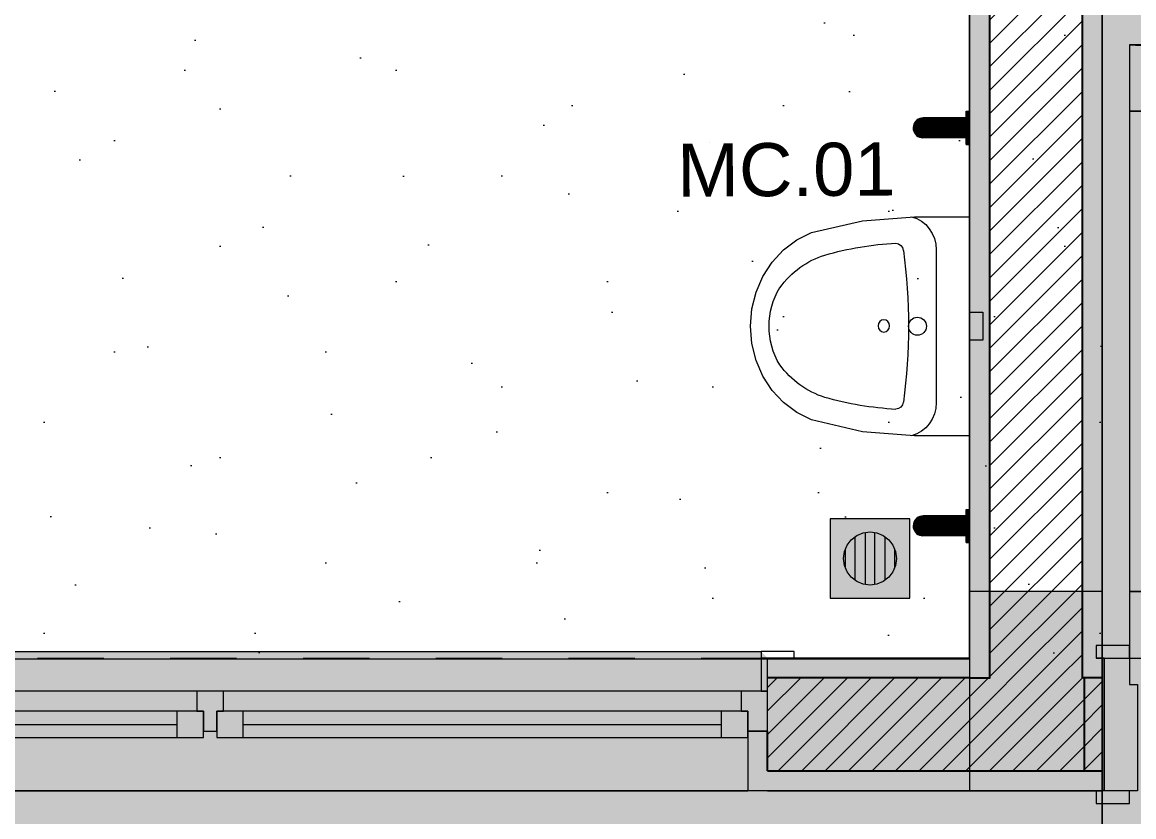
# Model space of a CAD drawing. Header units: metres. Extents: x -77 to 21.6, y -70.6 to -27.7.
# Drawn here: x -45.641 to -43.967, y -56.84 to -55.642 of the extents above; entities that cross this region are included whole.
import ezdxf

# ---------------------------------------------------------------- set-up
doc = ezdxf.new("R2010")
doc.units = ezdxf.units.M
doc.header["$MEASUREMENT"] = 0
doc.linetypes.add('Dashed', pattern=[0.07, 0.045, -0.025])
for name, color, linetype in [('Concreto moldado in loco_Pilares.IFC Model', 7, 'Continuous'), ('Janelas Archicad', 7, 'Continuous'), ('NOTAS BANCADAS', 7, 'Continuous'), ('PAREDE CONSTRUIR', 7, 'Continuous'), ('Portas Archicad', 7, 'Continuous')]:
    doc.layers.add(name, color=color, linetype=linetype)
for name, color, linetype, lineweight in [('Concreto moldado in loco_Pilares.IFC Model_Caneta_No__241', 7, 'Continuous', 13), ('Concreto moldado in loco_Pilares.IFC Model_Caneta_No__4', 7, 'Continuous', 20), ('Janelas Archicad_Caneta_No__10', 7, 'Continuous', 5), ('Janelas Archicad_Caneta_No__241', 7, 'Continuous', 13), ('LAJES.EST_Caneta_No__241', 7, 'Continuous', 13), ('LAJES.EST_Caneta_No__96', 252, 'Continuous', 0), ('LOUCAS-METAIS.ARQ_Caneta_No__96', 252, 'Continuous', 0), ('NOTAS BANCADAS_Caneta_No__99', 7, 'Continuous', 20), ('PAREDE CONSTRUIR_Caneta_No__241', 7, 'Continuous', 13), ('PAREDE CONSTRUIR_Caneta_No__3', 7, 'Continuous', 25), ('Portas Archicad_Caneta_No__241', 7, 'Continuous', 13), ('RALO_Caneta_No__96', 252, 'Continuous', 0)]:
    doc.layers.add(name, color=color, linetype=linetype, lineweight=lineweight)
for name, color, linetype, lineweight, true_color in [('Janelas Archicad_Caneta_No__9', 7, 'Continuous', 5, 0x020202), ('LAJES.EST_Caneta_No__18', 7, 'Continuous', 0, 0xdfdfdf), ('LAJES.EST_Caneta_No__254', 7, 'Continuous', 0, 0xd1c9ad), ('LOUCAS-METAIS.ARQ_Caneta_No__13', 7, 'Continuous', 0, 0xaaaaaa), ('LOUCAS-METAIS.ARQ_Caneta_No__18', 7, 'Continuous', 0, 0xdfdfdf), ('Portas Archicad_Caneta_No__9', 7, 'Continuous', 5, 0x020202), ('Portas Archicad_Caneta_No__97', 7, 'Continuous', 5, 0x6b6b6b), ('RALO_Caneta_No__19', 7, 'Continuous', 0, 0xe9e9e9), ('ZONA_Caneta_No__56', 7, 'Continuous', 0, 0xffe495)]:
    doc.layers.add(name, color=color, linetype=linetype, lineweight=lineweight, true_color=true_color)
doc.styles.add('GENERATED_STYLE_1', font='arial.ttf')
pattern_1 = [(45, (0, 0.5), (-0.159099, 0.159099), [0, -0.15, 0, -0.225]), (110, (0.5, 0.5), (0.21143084, 0.07695453), [0, -0.11, 0, -0.19])]
pattern_2 = [(45, (0, 0), (-0.0176776695, 0.0176776695), [])]

# ---------------------------------------------------------------- blocks, each defined once
blk = doc.blocks.new('Horizontal Multi-Sash Window 26')
at = {"layer": 'Janelas Archicad', "linetype": 'Continuous', "lineweight": 0, "true_color": 0xffffff}
for points in [[(0.36, 0.01), (-0.36, 0.01), (-0.36, -0.03), (-0.39, -0.03), (-0.39, -0.06), (0.39, -0.06), (0.39, -0.03), (0.36, -0.03)], [(0.36, -0.03), (0.36, 0.01), (-0.36, 0.01), (-0.36, -0.03)], [(0.4, -0.03), (0.4, 0.01), (0.36, 0.01), (0.36, -0.03)], [(0.41, -0.06), (0.41, 0), (0.4, 0), (0.4, -0.03), (0.39, -0.03), (0.39, -0.06)], [(0.41, 0), (0.41, -0.06), (0.43, -0.06), (0.43, -0.03), (0.42, -0.03), (0.42, 0)], [(0.42, 0.01), (0.42, -0.03), (0.46, -0.03), (0.46, 0.01)], [(1.18, 0.01), (0.46, 0.01), (0.46, -0.03), (0.43, -0.03), (0.43, -0.06), (1.21, -0.06), (1.21, -0.03), (1.18, -0.03)], [(1.18, -0.03), (1.18, 0.01), (0.46, 0.01), (0.46, -0.03)], [(1.22, -0.03), (1.22, 0.01), (1.18, 0.01), (1.18, -0.03)], [(1.25, -0.06), (1.25, 0), (1.22, 0), (1.22, -0.03), (1.21, -0.03), (1.21, -0.06)], [(-1.25, -0.06), (-1.25, -0.11), (-1.24, -0.12), (1.24, -0.12), (1.25, -0.11), (1.25, -0.06)]]:
    blk.add_hatch(color=7, dxfattribs=at).paths.add_polyline_path(points)
at = {"layer": 'Janelas Archicad_Caneta_No__10', "color": 7, "linetype": 'Continuous', "lineweight": 5}
for p, q in [((1.24, -0.11), (1.24, -0.06)), ((1.24, -0.06), (1.25, -0.06)), ((1.25, -0.06), (1.25, -0.11)), ((1.25, -0.11), (1.24, -0.11)), ((1.24, -0.11), (1.29, -0.11)), ((1.24, -0.12), (1.24, -0.11)), ((1.29, -0.11), (1.29, -0.12)), ((1.29, -0.12), (1.24, -0.12))]:
    blk.add_line(p, q, dxfattribs=at)
at = {"layer": 'Janelas Archicad_Caneta_No__241', "color": 7, "linetype": 'Continuous', "lineweight": 13}
for p, q in [((1.25, 0.09), (1.22, 0.09)), ((1.22, 0), (1.22, 0.09)), ((1.25, 0), (1.25, -0.06)), ((1.25, -0.06), (1.25, -0.08)), ((1.25, -0.08), (1.25, -0.11)), ((1.25, -0.11), (1.29, -0.11))]:
    blk.add_line(p, q, dxfattribs=at)
at = {"layer": 'Janelas Archicad_Caneta_No__9', "color": 18, "linetype": 'Continuous', "lineweight": 5, "true_color": 0x020202}
for p, q in [((-1.22, 0.09), (1.22, 0.09)), ((-0.36, 0.01), (0.36, 0.01)), ((-0.36, 0.01), (0.36, 0.01)), ((0.36, -0.03), (0.36, 0.01)), ((0.36, 0.01), (0.4, 0.01)), ((0.4, 0.01), (0.4, -0.03)), ((0.4, -0.03), (0.4, 0)), ((0.4, 0), (0.41, 0)), ((0.41, 0), (0.42, 0)), ((0.42, 0.01), (0.46, 0.01)), ((0.42, -0.03), (0.42, 0.01)), ((0.42, 0), (0.42, -0.03)), ((0.46, 0.01), (1.18, 0.01)), ((0.46, 0.01), (0.46, -0.03)), ((0.46, 0.01), (1.18, 0.01)), ((1.18, -0.03), (1.18, 0.01)), ((1.18, 0.01), (1.22, 0.01)), ((1.22, 0.01), (1.22, -0.03)), ((1.22, -0.03), (1.22, 0)), ((1.22, 0), (1.25, 0)), ((-0.36, -0.01), (0.36, -0.01)), ((0.46, -0.01), (1.18, -0.01)), ((0.36, -0.03), (-0.36, -0.03)), ((0.4, -0.03), (0.36, -0.03)), ((0.39, -0.06), (0.39, -0.03)), ((0.39, -0.03), (0.4, -0.03)), ((0.42, -0.03), (0.43, -0.03)), ((0.46, -0.03), (0.42, -0.03)), ((0.43, -0.03), (0.43, -0.06)), ((1.18, -0.03), (0.46, -0.03)), ((1.22, -0.03), (1.18, -0.03)), ((1.21, -0.06), (1.21, -0.03)), ((1.21, -0.03), (1.22, -0.03)), ((0.39, -0.06), (-0.39, -0.06)), ((0.41, -0.06), (0.39, -0.06)), ((0.43, -0.06), (0.41, -0.06)), ((1.21, -0.06), (0.43, -0.06)), ((1.25, -0.06), (1.21, -0.06)), ((-1.24, -0.12), (1.24, -0.12))]:
    blk.add_line(p, q, dxfattribs=at)
at = {"layer": 'Janelas Archicad_Caneta_No__9', "color": 18, "linetype": 'Dashed', "lineweight": 5, "true_color": 0x020202}
blk.add_line((-1.25, -0.11), (1.25, -0.11), dxfattribs=at)
blk = doc.blocks.new('Door 26_8')
at = {"layer": 'Portas Archicad', "linetype": 'Continuous', "lineweight": 0, "true_color": 0xffffff}
for points in [[(0.462, 0.924), (0.422, 0.924), (0.422, 0.824), (0.462, 0.824)], [(0.422, 0), (0.462, 0), (0.462, 0.1), (0.422, 0.1)], [(-0.462, 0), (-0.462, 0.019), (-0.512, 0.019), (-0.512, 0)], [(0.462, 0.019), (0.462, 0), (0.512, 0), (0.512, 0.019)], [(-0.45, -0.2), (-0.45, -0.04), (-0.462, -0.04), (-0.462, 0), (-0.5, 0), (-0.5, -0.2)], [(0.5, -0.2), (0.5, 0), (0.462, 0), (0.462, -0.04), (0.45, -0.04), (0.45, -0.2)], [(-0.462, -0.219), (-0.462, -0.2), (-0.512, -0.2), (-0.512, -0.219)], [(0.462, -0.2), (0.462, -0.219), (0.512, -0.219), (0.512, -0.2)]]:
    blk.add_hatch(color=7, dxfattribs=at).paths.add_polyline_path(points)
at = {"layer": 'Portas Archicad_Caneta_No__241', "color": 7, "linetype": 'Continuous', "lineweight": 13}
for p, q in [((-0.512, 0), (-0.5, 0)), ((-0.512, 0), (-0.5, 0)), ((-0.5, 0), (-0.5, -0.03)), ((-0.5, 0), (-0.5, -0.03)), ((0.5, 0), (0.5, -0.03)), ((0.5, 0), (0.5, -0.03)), ((0.5, 0), (0.512, 0)), ((0.5, 0), (0.512, 0)), ((-0.5, -0.03), (-0.5, -0.17)), ((-0.5, -0.03), (-0.5, -0.17)), ((-0.5, -0.03), (-0.5, -0.17)), ((-0.5, -0.03), (-0.5, -0.17)), ((0.5, -0.03), (0.5, -0.17)), ((0.5, -0.03), (0.5, -0.17)), ((0.5, -0.03), (0.5, -0.17)), ((0.5, -0.03), (0.5, -0.17)), ((-0.5, -0.17), (-0.5, -0.2)), ((-0.5, -0.17), (-0.5, -0.2)), ((-0.5, -0.17), (-0.5, -0.2)), ((-0.5, -0.17), (-0.5, -0.2)), ((0.5, -0.17), (0.5, -0.2)), ((0.5, -0.17), (0.5, -0.2)), ((0.5, -0.17), (0.5, -0.2)), ((0.5, -0.17), (0.5, -0.2)), ((-0.512, -0.2), (-0.5, -0.2)), ((-0.512, -0.2), (-0.5, -0.2)), ((0.5, -0.2), (0.512, -0.2)), ((0.5, -0.2), (0.512, -0.2))]:
    blk.add_line(p, q, dxfattribs=at)
at = {"layer": 'Portas Archicad_Caneta_No__9', "color": 18, "linetype": 'Continuous', "lineweight": 5, "true_color": 0x020202}
for p, q in [((0.422, 0.824), (0.422, 0.924)), ((0.422, 0.924), (0.462, 0.924)), ((0.462, 0.924), (0.462, 0.824)), ((0.462, 0.824), (0.422, 0.824)), ((0.442, 0.824), (0.442, 0.1)), ((0.422, 0), (0.422, 0.1)), ((0.422, 0.1), (0.462, 0.1)), ((0.462, 0.1), (0.462, 0)), ((-0.512, 0), (-0.512, 0.019)), ((-0.512, 0.019), (-0.462, 0.019)), ((-0.462, 0.019), (-0.462, 0)), ((0.462, 0.019), (0.512, 0.019)), ((0.462, 0), (0.462, 0.019)), ((0.512, 0.019), (0.512, 0)), ((-0.462, 0), (-0.512, 0)), ((-0.462, 0), (-0.5, 0)), ((-0.5, 0), (-0.5, -0.2)), ((-0.462, -0.04), (-0.462, 0)), ((0.462, 0), (0.422, 0)), ((0.512, 0), (0.462, 0)), ((0.5, 0), (0.462, 0)), ((0.462, 0), (0.462, -0.04)), ((0.5, -0.2), (0.5, 0)), ((-0.45, -0.04), (-0.462, -0.04)), ((-0.45, -0.2), (-0.45, -0.04)), ((0.462, -0.04), (0.45, -0.04)), ((0.45, -0.04), (0.45, -0.2)), ((-0.512, -0.219), (-0.512, -0.2)), ((-0.512, -0.2), (-0.462, -0.2)), ((-0.5, -0.2), (-0.45, -0.2)), ((-0.462, -0.2), (-0.462, -0.219)), ((0.45, -0.2), (0.5, -0.2)), ((0.462, -0.2), (0.512, -0.2)), ((0.462, -0.219), (0.462, -0.2)), ((0.512, -0.2), (0.512, -0.219)), ((-0.462, -0.219), (-0.512, -0.219)), ((0.512, -0.219), (0.462, -0.219))]:
    blk.add_line(p, q, dxfattribs=at)
at = {"layer": 'Portas Archicad_Caneta_No__9', "color": 18, "linetype": 'Continuous', "lineweight": 5, "true_color": 0x020202, "flags": 128}
for points in [[(0.442, 0.824), (0.442, 0.1), (0.422, 0.1), (0.422, 0.824)], [(0.462, 0.824), (0.462, 0.1), (0.442, 0.1), (0.442, 0.824)]]:
    blk.add_lwpolyline(points, close=True, dxfattribs=at)
at = {"layer": 'Portas Archicad_Caneta_No__97', "color": 251, "linetype": 'Dashed', "lineweight": 5, "true_color": 0x6b6b6b}
blk.add_arc((0.462, 0), 0.924, 90, 180, dxfattribs=at)
blk = doc.blocks.new('Urinal 26')
at = {"layer": 'LOUCAS-METAIS.ARQ_Caneta_No__13', "color": 253, "linetype": 'Continuous', "lineweight": 0, "true_color": 0xaaaaaa}
blk.add_line((0.115, -0.0502), (-0.115, -0.0502), dxfattribs=at)
at = {"layer": 'LOUCAS-METAIS.ARQ_Caneta_No__13', "color": 253, "linetype": 'Continuous', "lineweight": 0, "true_color": 0xaaaaaa, "flags": 128}
for points in [[(-0.021, 0), (0.021, 0), (0.021, 0.02), (-0.021, 0.02)], [(0.1412, -0.2379), (0.1591, -0.1613), (0.1651, -0.083), (0.1651, 0), (-0.1651, 0), (-0.1651, -0.083), (-0.1591, -0.1613), (-0.1412, -0.2379), (-0.1301, -0.2601), (-0.1151, -0.2801), (-0.0966, -0.2974), (-0.0752, -0.3114), (-0.0514, -0.3217), (-0.0261, -0.3281), (0, -0.3302), (0.0261, -0.3281), (0.0514, -0.3217), (0.0752, -0.3114), (0.0966, -0.2974), (0.1151, -0.2801), (0.1301, -0.2601)]]:
    blk.add_lwpolyline(points, close=True, dxfattribs=at)
blk.add_lwpolyline([(0.0135, -0.0785, 1), (-0.0135, -0.0785, 1)], format="xyb", close=True, dxfattribs=at)
at = {"layer": 'LOUCAS-METAIS.ARQ_Caneta_No__13', "color": 253, "linetype": 'Continuous', "lineweight": 0, "true_color": 0xaaaaaa}
for centre, major_axis, start_param, end_param in [((-0.115, -0.098), (0.0513, 0), 1.570796, 2.919805), ((0.115, -0.098), (0.0513, 0), 0.221788, 1.570796), ((-0.1119, -0.112), (0.0133, 0), 1.753661, 3.055796), ((0, -0.8435), (0.8065, 0), 1.428537, 1.713056), ((0.1119, -0.112), (0.0133, 0), 0.085797, 1.387931), ((0.4402, -0.0836), (0.5662, 0), 3.193476, 3.39964), ((-0.4402, -0.0836), (0.5662, 0), 6.025138, 6.231302), ((0.0296, -0.1813), (0.1424, 0), 3.42286, 4.04878), ((-0.0296, -0.1813), (0.1424, 0), 5.375998, 6.001918), ((0, -0.2026), (0.1066, 0), 4.135515, 5.289263)]:
    blk.add_ellipse(centre, major_axis=major_axis, ratio=0.93164, start_param=start_param, end_param=end_param, dxfattribs=at)
blk.add_ellipse((0.0004, -0.1292), major_axis=(0.00927, 0), ratio=0.93164, dxfattribs=at)
blk = doc.blocks.new('Rectangular Floor Drain 26')
at = {"layer": 'RALO_Caneta_No__19', "linetype": 'Continuous', "lineweight": 0, "true_color": 0xe9e9e9}
h = blk.add_hatch(color=254, dxfattribs=at)
h.paths.add_polyline_path([(-0.06, 0.06), (-0.06, -0.06), (0.06, -0.06), (0.06, 0.06)])
h.paths.add_polyline_path([(0.04, 0), (0.0386, -0.0104), (0.0346, -0.02), (0.0283, -0.0283), (0.02, -0.0346), (0.0104, -0.0386), (0, -0.04), (-0.0104, -0.0386), (-0.02, -0.0346), (-0.0283, -0.0283), (-0.0346, -0.02), (-0.0386, -0.0104), (-0.04, 0), (-0.0386, 0.0104), (-0.0346, 0.02), (-0.0283, 0.0283), (-0.02, 0.0346), (-0.0104, 0.0386), (0, 0.04), (0.0104, 0.0386), (0.02, 0.0346), (0.0283, 0.0283), (0.0346, 0.02), (0.0386, 0.0104)], flags=0)
for points in [[(-0.0283, 0.0283), (-0.0327, 0.0225), (0.0327, 0.0225), (0.0283, 0.0283), (0.02, 0.0346), (0.0131, 0.0375), (-0.0131, 0.0375), (-0.02, 0.0346)], [(-0.0131, 0.0375), (0.0131, 0.0375), (0.0104, 0.0386), (0, 0.04), (-0.0104, 0.0386)], [(-0.0386, 0.0104), (-0.039, 0.0075), (0.039, 0.0075), (0.0386, 0.0104), (0.0346, 0.02), (0.0327, 0.0225), (-0.0327, 0.0225), (-0.0346, 0.02)], [(-0.039, 0.0075), (-0.04, 0), (-0.039, -0.0075), (0.039, -0.0075), (0.04, 0), (0.039, 0.0075)], [(-0.039, -0.0075), (-0.0386, -0.0104), (-0.0346, -0.02), (-0.0327, -0.0225), (0.0327, -0.0225), (0.0346, -0.02), (0.0386, -0.0104), (0.039, -0.0075)], [(-0.0327, -0.0225), (-0.0283, -0.0283), (-0.02, -0.0346), (-0.0131, -0.0375), (0.0131, -0.0375), (0.02, -0.0346), (0.0283, -0.0283), (0.0327, -0.0225)], [(0.0131, -0.0375), (-0.0131, -0.0375), (-0.0104, -0.0386), (0, -0.04), (0.0104, -0.0386)]]:
    blk.add_hatch(color=254, dxfattribs=at).paths.add_polyline_path(points)
at = {"layer": 'RALO_Caneta_No__96', "color": 252, "linetype": 'Continuous', "lineweight": 0}
for p, q in [((-0.06, 0.06), (-0.06, -0.06)), ((0.06, 0.06), (-0.06, 0.06)), ((0.06, -0.06), (0.06, 0.06)), ((-0.0283, 0.0283), (-0.02, 0.0346)), ((-0.02, 0.0346), (-0.0104, 0.0386)), ((0.0131, 0.0375), (-0.0131, 0.0375)), ((-0.0104, 0.0386), (0, 0.04)), ((0, 0.04), (0.0104, 0.0386)), ((0.0104, 0.0386), (0.02, 0.0346)), ((0.02, 0.0346), (0.0283, 0.0283)), ((-0.0386, 0.0104), (-0.0346, 0.02)), ((-0.0346, 0.02), (-0.0283, 0.0283)), ((-0.0327, 0.0225), (0.0327, 0.0225)), ((0.0283, 0.0283), (0.0346, 0.02)), ((0.0346, 0.02), (0.0386, 0.0104)), ((-0.04, 0), (-0.0386, 0.0104)), ((-0.0386, -0.0104), (-0.04, 0)), ((0.039, 0.0075), (-0.039, 0.0075)), ((0.0386, 0.0104), (0.04, 0)), ((0.04, 0), (0.0386, -0.0104)), ((-0.039, -0.0075), (0.039, -0.0075)), ((-0.0346, -0.02), (-0.0386, -0.0104)), ((0.0386, -0.0104), (0.0346, -0.02)), ((-0.0283, -0.0283), (-0.0346, -0.02)), ((0.0327, -0.0225), (-0.0327, -0.0225)), ((-0.02, -0.0346), (-0.0283, -0.0283)), ((0.0283, -0.0283), (0.02, -0.0346)), ((0.0346, -0.02), (0.0283, -0.0283)), ((-0.0104, -0.0386), (-0.02, -0.0346)), ((-0.0131, -0.0375), (0.0131, -0.0375)), ((0, -0.04), (-0.0104, -0.0386)), ((0.0104, -0.0386), (0, -0.04)), ((0.02, -0.0346), (0.0104, -0.0386)), ((-0.06, -0.06), (0.06, -0.06))]:
    blk.add_line(p, q, dxfattribs=at)
blk = doc.blocks.new('Grab Bar 26_3')
at = {"layer": 'LOUCAS-METAIS.ARQ_Caneta_No__18', "linetype": 'Continuous', "lineweight": 0, "true_color": 0xdfdfdf}
for points in [[(-0.017, 0), (-0.017, -0.005), (-0.0108, -0.005), (-0.0108, 0)], [(-0.0108, -0.005), (-0.0037, -0.005), (-0.0037, 0), (-0.0108, 0)], [(-0.0037, 0), (-0.0037, -0.005), (0.0037, -0.005), (0.0037, 0)], [(0.0037, -0.005), (0.0108, -0.005), (0.0108, 0), (0.0037, 0)], [(0.0108, 0), (0.0108, -0.005), (0.017, -0.005), (0.017, 0)], [(0.017, -0.005), (0.0217, -0.005), (0.0217, 0), (0.017, 0)], [(0.0217, -0.005), (0.0244, -0.005), (0.0244, 0), (0.0217, 0)], [(0.0244, 0), (0.0244, -0.005), (0.0249, -0.005), (0.0249, 0)], [(-0.0249, 0), (-0.0249, -0.005), (-0.0244, -0.005), (-0.0244, 0)], [(-0.0244, -0.005), (-0.0217, -0.005), (-0.0217, 0), (-0.0244, 0)], [(-0.0217, -0.005), (-0.017, -0.005), (-0.017, 0), (-0.0217, 0)], [(-0.015, -0.01), (-0.0147, -0.0102), (-0.0147, -0.005), (-0.015, -0.005)], [(-0.015, -0.01), (-0.015, -0.0234), (-0.0147, -0.024), (-0.0147, -0.0102)], [(-0.0147, -0.005), (-0.0147, -0.0102), (-0.014, -0.0103), (-0.014, -0.005)], [(-0.0147, -0.0102), (-0.0147, -0.024), (-0.014, -0.0246), (-0.014, -0.0103)], [(-0.014, -0.0103), (-0.0129, -0.0104), (-0.0129, -0.005), (-0.014, -0.005)], [(-0.014, -0.0246), (-0.0129, -0.0251), (-0.0129, -0.0104), (-0.014, -0.0103)], [(-0.0129, -0.005), (-0.0129, -0.0104), (-0.0113, -0.0106), (-0.0113, -0.005)], [(-0.0113, -0.0106), (-0.0129, -0.0104), (-0.0129, -0.0251), (-0.0113, -0.0256)], [(-0.0113, -0.005), (-0.0113, -0.0106), (-0.0094, -0.0107), (-0.0094, -0.005)], [(-0.0094, -0.0107), (-0.0113, -0.0106), (-0.0113, -0.0256), (-0.0094, -0.026)], [(-0.0094, -0.0107), (-0.0073, -0.0107), (-0.0073, -0.005), (-0.0094, -0.005)], [(-0.0094, -0.0107), (-0.0094, -0.026), (-0.0073, -0.0263), (-0.0073, -0.0107)], [(-0.0073, -0.005), (-0.0073, -0.0107), (-0.0049, -0.0108), (-0.0049, -0.005)], [(-0.0049, -0.0108), (-0.0073, -0.0107), (-0.0073, -0.0263), (-0.0049, -0.0265)], [(-0.0049, -0.005), (-0.0049, -0.0108), (-0.0023, -0.0108), (-0.0023, -0.005)], [(-0.0023, -0.0108), (-0.0049, -0.0108), (-0.0049, -0.0265), (-0.0023, -0.0267)], [(-0.0023, -0.005), (-0.0023, -0.0108), (0.0003, -0.0108), (0.0003, -0.005)], [(0.0003, -0.0108), (-0.0023, -0.0108), (-0.0023, -0.0267), (0.0003, -0.0267)], [(0.0003, -0.005), (0.0003, -0.0108), (0.0029, -0.0108), (0.0029, -0.005)], [(0.0029, -0.0108), (0.0003, -0.0108), (0.0003, -0.0267), (0.0029, -0.0266)], [(0.0029, -0.0108), (0.0054, -0.0108), (0.0054, -0.005), (0.0029, -0.005)], [(0.0029, -0.0266), (0.0054, -0.0265), (0.0054, -0.0108), (0.0029, -0.0108)], [(0.0054, -0.005), (0.0054, -0.0108), (0.0077, -0.0107), (0.0077, -0.005)], [(0.0077, -0.0107), (0.0054, -0.0108), (0.0054, -0.0265), (0.0077, -0.0262)], [(0.0077, -0.005), (0.0077, -0.0107), (0.0098, -0.0106), (0.0098, -0.005)], [(0.0098, -0.0106), (0.0077, -0.0107), (0.0077, -0.0262), (0.0098, -0.0259)], [(0.0098, -0.005), (0.0098, -0.0106), (0.0117, -0.0105), (0.0117, -0.005)], [(0.0098, -0.0106), (0.0098, -0.0259), (0.0117, -0.0255), (0.0117, -0.0105)], [(0.0117, -0.005), (0.0117, -0.0105), (0.0131, -0.0104), (0.0131, -0.005)], [(0.0131, -0.0104), (0.0117, -0.0105), (0.0117, -0.0255), (0.0131, -0.025)], [(0.0131, -0.005), (0.0131, -0.0104), (0.0142, -0.0103), (0.0142, -0.005)], [(0.0142, -0.0103), (0.0131, -0.0104), (0.0131, -0.025), (0.0142, -0.0244)], [(0.0142, -0.005), (0.0142, -0.0103), (0.0148, -0.0101), (0.0148, -0.005)], [(0.0142, -0.0103), (0.0142, -0.0244), (0.0148, -0.0239), (0.0148, -0.0101)], [(0.015, -0.005), (0.0148, -0.005), (0.0148, -0.0101), (0.015, -0.01)], [(0.0148, -0.0101), (0.0148, -0.0239), (0.015, -0.0233), (0.015, -0.01)], [(-0.0147, -0.024), (-0.015, -0.0234), (-0.015, -0.0361), (-0.0147, -0.0373)], [(-0.0147, -0.024), (-0.0147, -0.0373), (-0.014, -0.0384), (-0.014, -0.0246)], [(-0.014, -0.0246), (-0.014, -0.0384), (-0.0129, -0.0394), (-0.0129, -0.0251)], [(-0.0129, -0.0251), (-0.0129, -0.0394), (-0.0113, -0.0403), (-0.0113, -0.0256)], [(-0.0094, -0.026), (-0.0113, -0.0256), (-0.0113, -0.0403), (-0.0094, -0.0411)], [(-0.0094, -0.0411), (-0.0073, -0.0418), (-0.0073, -0.0263), (-0.0094, -0.026)], [(-0.0049, -0.0265), (-0.0073, -0.0263), (-0.0073, -0.0418), (-0.0049, -0.0422)], [(-0.0023, -0.0267), (-0.0049, -0.0265), (-0.0049, -0.0422), (-0.0023, -0.0425)], [(0.0003, -0.0267), (-0.0023, -0.0267), (-0.0023, -0.0425), (0.0003, -0.0426)], [(0.0029, -0.0266), (0.0003, -0.0267), (0.0003, -0.0426), (0.0029, -0.0425)], [(0.0029, -0.0425), (0.0054, -0.0421), (0.0054, -0.0265), (0.0029, -0.0266)], [(0.0077, -0.0262), (0.0054, -0.0265), (0.0054, -0.0421), (0.0077, -0.0416)], [(0.0098, -0.0259), (0.0077, -0.0262), (0.0077, -0.0416), (0.0098, -0.041)], [(0.0098, -0.0259), (0.0098, -0.041), (0.0117, -0.0402), (0.0117, -0.0255)], [(0.0117, -0.0255), (0.0117, -0.0402), (0.0131, -0.0392), (0.0131, -0.025)], [(0.0131, -0.025), (0.0131, -0.0392), (0.0142, -0.0382), (0.0142, -0.0244)], [(0.0142, -0.0244), (0.0142, -0.0382), (0.0148, -0.0371), (0.0148, -0.0239)], [(0.015, -0.0233), (0.0148, -0.0239), (0.0148, -0.0371), (0.015, -0.0359)], [(-0.015, -0.0476), (-0.0147, -0.0492), (-0.0147, -0.0373), (-0.015, -0.0361)], [(-0.0147, -0.0492), (-0.015, -0.0476), (-0.015, -0.0571), (-0.0147, -0.0592)], [(-0.014, -0.0384), (-0.0147, -0.0373), (-0.0147, -0.0492), (-0.014, -0.0508)], [(-0.014, -0.0508), (-0.0147, -0.0492), (-0.0147, -0.0592), (-0.014, -0.0611)], [(-0.014, -0.0508), (-0.0129, -0.0523), (-0.0129, -0.0394), (-0.014, -0.0384)], [(-0.0129, -0.0394), (-0.0129, -0.0523), (-0.0113, -0.0536), (-0.0113, -0.0403)], [(-0.0113, -0.0403), (-0.0113, -0.0536), (-0.0094, -0.0547), (-0.0094, -0.0411)], [(-0.0094, -0.0411), (-0.0094, -0.0547), (-0.0073, -0.0556), (-0.0073, -0.0418)], [(-0.0073, -0.0418), (-0.0073, -0.0556), (-0.0049, -0.0563), (-0.0049, -0.0422)], [(-0.0049, -0.0563), (-0.0023, -0.0567), (-0.0023, -0.0425), (-0.0049, -0.0422)], [(-0.0023, -0.0425), (-0.0023, -0.0567), (0.0003, -0.0568), (0.0003, -0.0426)], [(0.0003, -0.0426), (0.0003, -0.0568), (0.0029, -0.0566), (0.0029, -0.0425)], [(0.0029, -0.0425), (0.0029, -0.0566), (0.0054, -0.0562), (0.0054, -0.0421)], [(0.0054, -0.0421), (0.0054, -0.0562), (0.0077, -0.0555), (0.0077, -0.0416)], [(0.0077, -0.0416), (0.0077, -0.0555), (0.0098, -0.0545), (0.0098, -0.041)], [(0.0098, -0.041), (0.0098, -0.0545), (0.0117, -0.0533), (0.0117, -0.0402)], [(0.0117, -0.0402), (0.0117, -0.0533), (0.0131, -0.052), (0.0131, -0.0392)], [(0.0142, -0.0382), (0.0131, -0.0392), (0.0131, -0.052), (0.0142, -0.0505)], [(0.0142, -0.0505), (0.0148, -0.0489), (0.0148, -0.0371), (0.0142, -0.0382)], [(0.0142, -0.0505), (0.0142, -0.0608), (0.0148, -0.0588), (0.0148, -0.0489)], [(0.0148, -0.0371), (0.0148, -0.0489), (0.015, -0.0472), (0.015, -0.0359)], [(0.015, -0.0472), (0.0148, -0.0489), (0.0148, -0.0588), (0.015, -0.0567)], [(-0.0147, -0.0592), (-0.015, -0.0571), (-0.015, -0.0643), (-0.0147, -0.0667)], [(-0.015, -0.0688), (-0.0147, -0.0713), (-0.0147, -0.0667), (-0.015, -0.0643)], [(-0.0147, -0.0592), (-0.0147, -0.0667), (-0.014, -0.0689), (-0.014, -0.0611)], [(-0.0147, -0.0667), (-0.0147, -0.0713), (-0.014, -0.0738), (-0.014, -0.0689)], [(-0.014, -0.0508), (-0.014, -0.0611), (-0.0129, -0.063), (-0.0129, -0.0523)], [(-0.014, -0.0611), (-0.014, -0.0689), (-0.0129, -0.0711), (-0.0129, -0.063)], [(-0.0129, -0.0523), (-0.0129, -0.063), (-0.0113, -0.0647), (-0.0113, -0.0536)], [(-0.0129, -0.0711), (-0.0113, -0.073), (-0.0113, -0.0647), (-0.0129, -0.063)], [(-0.0113, -0.0647), (-0.0094, -0.0661), (-0.0094, -0.0547), (-0.0113, -0.0536)], [(-0.0113, -0.0647), (-0.0113, -0.073), (-0.0094, -0.0746), (-0.0094, -0.0661)], [(-0.0094, -0.0547), (-0.0094, -0.0661), (-0.0073, -0.0672), (-0.0073, -0.0556)], [(-0.0094, -0.0661), (-0.0094, -0.0746), (-0.0073, -0.076), (-0.0073, -0.0672)], [(-0.0073, -0.0556), (-0.0073, -0.0672), (-0.0049, -0.0681), (-0.0049, -0.0563)], [(-0.0049, -0.0563), (-0.0049, -0.0681), (-0.0023, -0.0686), (-0.0023, -0.0567)], [(-0.0023, -0.0686), (0.0003, -0.0687), (0.0003, -0.0568), (-0.0023, -0.0567)], [(0.0003, -0.0687), (0.0029, -0.0685), (0.0029, -0.0566), (0.0003, -0.0568)], [(0.0029, -0.0566), (0.0029, -0.0685), (0.0054, -0.0679), (0.0054, -0.0562)], [(0.0054, -0.0562), (0.0054, -0.0679), (0.0077, -0.067), (0.0077, -0.0555)], [(0.0077, -0.0555), (0.0077, -0.067), (0.0098, -0.0658), (0.0098, -0.0545)], [(0.0077, -0.0757), (0.0098, -0.0743), (0.0098, -0.0658), (0.0077, -0.067)], [(0.0098, -0.0658), (0.0117, -0.0643), (0.0117, -0.0533), (0.0098, -0.0545)], [(0.0098, -0.0658), (0.0098, -0.0743), (0.0117, -0.0726), (0.0117, -0.0643)], [(0.0117, -0.0533), (0.0117, -0.0643), (0.0131, -0.0626), (0.0131, -0.052)], [(0.0117, -0.0726), (0.0131, -0.0707), (0.0131, -0.0626), (0.0117, -0.0643)], [(0.0131, -0.0626), (0.0142, -0.0608), (0.0142, -0.0505), (0.0131, -0.052)], [(0.0131, -0.0626), (0.0131, -0.0707), (0.0142, -0.0685), (0.0142, -0.0608)], [(0.0142, -0.0608), (0.0142, -0.0685), (0.0148, -0.0662), (0.0148, -0.0588)], [(0.0142, -0.0685), (0.0142, -0.0733), (0.0148, -0.0708), (0.0148, -0.0662)], [(0.015, -0.0567), (0.0148, -0.0588), (0.0148, -0.0662), (0.015, -0.0638)], [(0.0148, -0.0662), (0.0148, -0.0708), (0.015, -0.0682), (0.015, -0.0638)], [(-0.0147, -0.0713), (-0.015, -0.0688), (-0.015, -0.0703), (-0.0147, -0.0729)], [(-0.014, -0.0738), (-0.0147, -0.0713), (-0.0147, -0.0729), (-0.014, -0.0754)], [(-0.014, -0.0689), (-0.014, -0.0738), (-0.0129, -0.0761), (-0.0129, -0.0711)], [(-0.014, -0.0754), (-0.0129, -0.0777), (-0.0129, -0.0761), (-0.014, -0.0738)], [(-0.0129, -0.0711), (-0.0129, -0.0761), (-0.0113, -0.0782), (-0.0113, -0.073)], [(-0.0113, -0.0782), (-0.0129, -0.0761), (-0.0129, -0.0777), (-0.0113, -0.0798)], [(-0.0113, -0.073), (-0.0113, -0.0782), (-0.0094, -0.0799), (-0.0094, -0.0746)], [(-0.0094, -0.0799), (-0.0113, -0.0782), (-0.0113, -0.0798), (-0.0094, -0.0817)], [(-0.0094, -0.0746), (-0.0094, -0.0799), (-0.0073, -0.0814), (-0.0073, -0.076)], [(-0.0094, -0.0799), (-0.0094, -0.0817), (-0.0073, -0.0831), (-0.0073, -0.0814)], [(-0.0073, -0.076), (-0.0049, -0.0769), (-0.0049, -0.0681), (-0.0073, -0.0672)], [(-0.0073, -0.0814), (-0.0049, -0.0824), (-0.0049, -0.0769), (-0.0073, -0.076)], [(-0.0049, -0.0824), (-0.0073, -0.0814), (-0.0073, -0.0831), (-0.0049, -0.0842)], [(-0.0049, -0.0769), (-0.0023, -0.0775), (-0.0023, -0.0686), (-0.0049, -0.0681)], [(-0.0049, -0.0824), (-0.0023, -0.083), (-0.0023, -0.0775), (-0.0049, -0.0769)], [(-0.0023, -0.083), (-0.0049, -0.0824), (-0.0049, -0.0842), (-0.0023, -0.0848)], [(-0.0023, -0.0775), (0.0003, -0.0777), (0.0003, -0.0687), (-0.0023, -0.0686)], [(-0.0023, -0.083), (0.0003, -0.0832), (0.0003, -0.0777), (-0.0023, -0.0775)], [(0.0003, -0.0832), (-0.0023, -0.083), (-0.0023, -0.0848), (0.0003, -0.085)], [(0.0003, -0.0687), (0.0003, -0.0777), (0.0029, -0.0774), (0.0029, -0.0685)], [(0.0003, -0.0777), (0.0003, -0.0832), (0.0029, -0.0829), (0.0029, -0.0774)], [(0.0029, -0.0829), (0.0003, -0.0832), (0.0003, -0.085), (0.0029, -0.0847)], [(0.0029, -0.0685), (0.0029, -0.0774), (0.0054, -0.0768), (0.0054, -0.0679)], [(0.0029, -0.0774), (0.0029, -0.0829), (0.0054, -0.0822), (0.0054, -0.0768)], [(0.0029, -0.0829), (0.0029, -0.0847), (0.0054, -0.084), (0.0054, -0.0822)], [(0.0054, -0.0679), (0.0054, -0.0768), (0.0077, -0.0757), (0.0077, -0.067)], [(0.0054, -0.0822), (0.0077, -0.0811), (0.0077, -0.0757), (0.0054, -0.0768)], [(0.0077, -0.0811), (0.0054, -0.0822), (0.0054, -0.084), (0.0077, -0.0829)], [(0.0077, -0.0811), (0.0098, -0.0796), (0.0098, -0.0743), (0.0077, -0.0757)], [(0.0098, -0.0796), (0.0077, -0.0811), (0.0077, -0.0829), (0.0098, -0.0813)], [(0.0098, -0.0743), (0.0098, -0.0796), (0.0117, -0.0778), (0.0117, -0.0726)], [(0.0098, -0.0813), (0.0117, -0.0794), (0.0117, -0.0778), (0.0098, -0.0796)], [(0.0117, -0.0778), (0.0131, -0.0756), (0.0131, -0.0707), (0.0117, -0.0726)], [(0.0131, -0.0756), (0.0117, -0.0778), (0.0117, -0.0794), (0.0131, -0.0773)], [(0.0131, -0.0707), (0.0131, -0.0756), (0.0142, -0.0733), (0.0142, -0.0685)], [(0.0142, -0.0733), (0.0131, -0.0756), (0.0131, -0.0773), (0.0142, -0.0749)], [(0.0142, -0.0749), (0.0148, -0.0723), (0.0148, -0.0708), (0.0142, -0.0733)], [(0.015, -0.0682), (0.0148, -0.0708), (0.0148, -0.0723), (0.015, -0.0697)]]:
    blk.add_hatch(color=254, dxfattribs=at).paths.add_polyline_path(points)
at = {"layer": 'LOUCAS-METAIS.ARQ_Caneta_No__96', "color": 252, "linetype": 'Continuous', "lineweight": 0}
for p, q in [((-0.0037, 0), (0.0037, 0)), ((0.0037, 0), (0.0108, 0)), ((0.0108, 0), (0.017, 0)), ((0.017, 0), (0.0217, 0)), ((0.0217, 0), (0.0244, 0)), ((0.0244, 0), (0.0249, 0)), ((0.0249, -0.005), (0.0249, 0)), ((-0.0249, 0), (-0.0244, 0)), ((-0.0249, -0.005), (-0.0249, 0)), ((-0.0249, -0.005), (-0.0244, -0.005)), ((-0.0244, 0), (-0.0217, 0)), ((-0.0244, -0.005), (-0.0217, -0.005)), ((-0.0217, 0), (-0.017, 0)), ((-0.0217, -0.005), (-0.017, -0.005)), ((-0.017, 0), (-0.0108, 0)), ((-0.017, -0.005), (-0.0108, -0.005)), ((-0.015, -0.005), (-0.015, -0.01)), ((-0.015, -0.01), (-0.015, -0.0234)), ((-0.0108, 0), (-0.0037, 0)), ((-0.0108, -0.005), (-0.0037, -0.005)), ((-0.0037, -0.005), (0.0037, -0.005)), ((0.0037, -0.005), (0.0108, -0.005)), ((0.0108, -0.005), (0.017, -0.005)), ((0.015, -0.005), (0.015, -0.01)), ((0.015, -0.01), (0.015, -0.0233)), ((0.017, -0.005), (0.0217, -0.005)), ((0.0217, -0.005), (0.0244, -0.005)), ((0.0244, -0.005), (0.0249, -0.005)), ((-0.015, -0.0234), (-0.015, -0.0361)), ((0.015, -0.0233), (0.015, -0.0359)), ((-0.015, -0.0361), (-0.015, -0.0476)), ((-0.015, -0.0476), (-0.015, -0.0571)), ((0.015, -0.0359), (0.015, -0.0472)), ((0.015, -0.0472), (0.015, -0.0567)), ((-0.015, -0.0571), (-0.015, -0.0643)), ((-0.015, -0.0643), (-0.015, -0.0688)), ((0.015, -0.0567), (0.015, -0.0638)), ((0.015, -0.0638), (0.015, -0.0682)), ((-0.015, -0.0688), (-0.015, -0.0703)), ((-0.0147, -0.0729), (-0.015, -0.0703)), ((-0.014, -0.0754), (-0.0147, -0.0729)), ((-0.0129, -0.0777), (-0.014, -0.0754)), ((-0.0113, -0.0798), (-0.0129, -0.0777)), ((-0.0094, -0.0817), (-0.0113, -0.0798)), ((-0.0073, -0.0831), (-0.0094, -0.0817)), ((-0.0049, -0.0842), (-0.0073, -0.0831)), ((0.0077, -0.0829), (0.0054, -0.084)), ((0.0098, -0.0813), (0.0077, -0.0829)), ((0.0117, -0.0794), (0.0098, -0.0813)), ((0.0131, -0.0773), (0.0117, -0.0794)), ((0.0142, -0.0749), (0.0131, -0.0773)), ((0.0148, -0.0723), (0.0142, -0.0749)), ((0.015, -0.0697), (0.0148, -0.0723)), ((0.015, -0.0682), (0.015, -0.0697)), ((-0.0023, -0.0848), (-0.0049, -0.0842)), ((0.0003, -0.085), (-0.0023, -0.0848)), ((0.0029, -0.0847), (0.0003, -0.085)), ((0.0054, -0.084), (0.0029, -0.0847))]:
    blk.add_line(p, q, dxfattribs=at)
blk = doc.blocks.new('Label_36_6', base_point=(-44.5442, -55.8005))
at = {"layer": 'NOTAS BANCADAS_Caneta_No__99', "color": 7, "lineweight": 20, "insert": (-44.3775, -55.8238), "char_height": 0.08, "attachment_point": 2, "rotation": 0.323, "style": 'GENERATED_STYLE_1'}
blk.add_mtext('\\A1;{\\pqc;\\pt0,99;\\fArial|b0|i0|c0|p0;\\W1.000000;MC.01\\fArial|b0|i0|c0|p0;\\W1.000000;\\A1{\\H.66x;\\S^  ;}\\fArial|b0|i0|c0|p0;\\W1.000000;\\fArial|b0|i0|c0|p0;\\W1.000000;\\A1{\\H.66x;\\S^  ;}\\fArial|b0|i0|c0|p0;\\W1.000000;\\fArial|b0|i0|c0|p0;\\W1.000000;\\fArial|b0|i0|c0|p0;\\W1.000000;\\fArial|b0|i0|c0|p0;\\W1.000000;\\fArial|b0|i0|c0|p0;\\W1.000000;\\fArial|b0|i0|c0|p0;\\W1.000000;\\fArial|b0|i0|c0|p0;\\W1.000000;\\A1{\\H.66x;\\S^  ;}\\fArial|b0|i0|c0|p0;\\W1.000000;\\fArial|b0|i0|c0|p0;\\W1.000000;\\A1{\\H.66x;\\S^  ;}\\fArial|b0|i0|c0|p0;\\W1.000000;\\fArial|b0|i0|c0|p0;\\W1.000000;\\fArial|b0|i0|c0|p0;\\W1.000000;\\fArial|b0|i0|c0|p0;\\W1.000000;\\fArial|b0|i0|c0|p0;\\W1.000000;\\fArial|b0|i0|c0|p0;\\W1.000000;\\fArial|b0|i0|c0|p0;\\W1.000000;\\A1{\\H.66x;\\S^  ;}\\fArial|b0|i0|c0|p0;\\W1.000000;\\fArial|b0|i0|c0|p0;\\W1.000000;\\A1{\\H.66x;\\S^  ;}\\fArial|b0|i0|c0|p0;\\W1.000000;\\fArial|b0|i0|c0|p0;\\W1.000000;\\fArial|b0|i0|c0|p0;\\W1.000000;\\fArial|b0|i0|c0|p0;\\W1.000000;\\fArial|b0|i0|c0|p0;\\W1.000000;\\fArial|b0|i0|c0|p0;\\W1.000000;\\fArial|b0|i0|c0|p0;\\W1.000000;\\A1{\\H.66x;\\S^  ;}\\fArial|b0|i0|c0|p0;\\W1.000000;\\fArial|b0|i0|c0|p0;\\W1.000000;\\A1{\\H.66x;\\S^  ;}\\fArial|b0|i0|c0|p0;\\W1.000000;\\fArial|b0|i0|c0|p0;\\W1.000000;\\fArial|b0|i0|c0|p0;\\W1.000000;\\fArial|b0|i0|c0|p0;\\W1.000000;\\fArial|b0|i0|c0|p0;\\W1.000000;\\fArial|b0|i0|c0|p0;\\W1.000000;\\fArial|b0|i0|c0|p0;\\W1.000000;\\A1{\\H.66x;\\S^  ;}\\fArial|b0|i0|c0|p0;\\W1.000000;\\fArial|b0|i0|c0|p0;\\W1.000000;\\A1{\\H.66x;\\S^  ;}\\fArial|b0|i0|c0|p0;\\W1.000000;\\fArial|b0|i0|c0|p0;\\W1.000000;\\fArial|b0|i0|c0|p0;\\W1.000000;\\fArial|b0|i0|c0|p0;\\W1.000000;\\fArial|b0|i0|c0|p0;\\W1.000000;\\fArial|b0|i0|c0|p0;\\W1.000000;\\fArial|b0|i0|c0|p0;\\W1.000000;\\A1{\\H.66x;\\S^  ;}\\fArial|b0|i0|c0|p0;\\W1.000000;}', dxfattribs=at)

msp = doc.modelspace()

# ---------------------------------------------------------------- hatches: boundary and pattern name
at = {"layer": 'Concreto moldado in loco_Pilares.IFC Model', "linetype": 'Continuous', "lineweight": 0, "true_color": 0x000000}
msp.add_hatch(color=18, dxfattribs=at).paths.add_polyline_path([(-44.214, -56.8006), (-44.014, -56.8006), (-44.014, -56.5006), (-44.214, -56.5006)])
at = {"layer": 'LAJES.EST_Caneta_No__18', "linetype": 'Continuous', "lineweight": 0, "true_color": 0xdfdfdf}
h = msp.add_hatch(dxfattribs=at)
h.set_pattern_fill('Piso_Externo__0006', color=254, style=0, pattern_type=2)
h.set_pattern_definition([(45, (0, 0.6), (-0.1909188, 0.1909188), [0, -0.18, 0, -0.27]), (110, (0.6, 0.6), (0.253717, 0.09234544), [0, -0.132, 0, -0.228])])
h.paths.add_polyline_path([(-76.514, -65.1016), (-73.814, -65.1016, -0.414214), (-75.814, -67.1016), (-66.814, -67.1016, -0.414214), (-68.814, -65.1016), (-68.814, -62.301), (-68.814, -45.4002, -0.414214), (-66.514, -43.1002), (-65.914, -43.1002), (-65.914, -42.3002), (-66.514, -42.3002), (-66.514, -38.2041), (-65.114, -38.2041), (-65.114, -36.7038), (-66.514, -36.7038), (-66.514, -32.5997), (-65.114, -32.5997), (-56.714, -32.5997), (-53.814, -32.5997), (-44.014, -32.5997), (-44.014, -42.3002), (-53.814, -42.3002), (-53.814, -47.1002), (-44.014, -47.1002), (-44.014, -50.8516), (-45.6136, -50.8516), (-45.6136, -52.3506), (-44.014, -52.3506), (-44.014, -60.3006), (-48.9163, -60.3006), (-48.9163, -61.1006), (-44.3609, -61.1006), (-44.3609, -67.1016), (-44.014, -67.1016), (-41.514, -67.1016), (-41.514, -28.1016), (-41.714, -28.1016), (-41.714, -60.3006), (-43.014, -60.3006), (-43.014, -30.0016), (-66.514, -30.0016), (-66.514, -28.1016), (-76.514, -28.1016)])
h.paths.add_polyline_path([(-73.814, -45.1016), (-76.314, -45.1016), (-76.314, -43.0892), (-75.7984, -43.0908, -0.414214), (-73.8139, -45.0876)], flags=0)
h.paths.add_polyline_path([(-73.814, -45.5846, -0.009328), (-73.814, -45.6604)], flags=0)
h.paths.add_polyline_path([(-52.814, -46.3002), (-52.814, -43.1002), (-44.014, -43.1002), (-44.014, -46.3002)], flags=0)
h.paths.add_polyline_path([(-67.714, -34.1), (-76.314, -34.1), (-76.314, -32.5997), (-67.714, -32.5997)], flags=0)
at = {"layer": 'LAJES.EST_Caneta_No__254', "linetype": 'Continuous', "lineweight": 0, "true_color": 0xd1c9ad}
h = msp.add_hatch(dxfattribs=at)
h.set_pattern_fill('Haie_OD_0006', color=9, style=0, pattern_type=2)
h.set_pattern_definition(pattern_1)
h.paths.add_polyline_path([(-65.114, -47.1002), (-66.514, -47.1002), (-66.514, -60.3006), (-56.514, -60.3006), (-44.014, -60.3006), (-44.014, -56.6006), (-50.5957, -56.6006), (-50.5957, -54.2479), (-52.6157, -54.2479), (-52.6157, -52.5506), (-50.5957, -52.5506), (-45.6136, -52.5506), (-45.6136, -50.8516), (-44.014, -50.8516), (-44.014, -47.1002), (-53.814, -47.1002), (-53.814, -42.3002), (-44.014, -42.3002), (-44.014, -37.1002), (-51.174, -37.1002), (-51.174, -32.5997), (-53.814, -32.5997), (-56.714, -32.5997), (-58.7637, -32.5997), (-58.7637, -34.9038), (-63.464, -34.9038), (-63.464, -36.5038), (-65.114, -36.5038), (-65.114, -38.4037), (-63.464, -38.4037), (-63.464, -42.1002), (-65.114, -42.1002), (-65.114, -42.3002)])
h.paths.add_polyline_path([(-60.5596, -42.1002), (-60.5596, -38.4037), (-58.8637, -38.4037), (-58.8637, -42.1002)], flags=0)
h.paths.add_polyline_path([(-59.064, -48.7001), (-59.064, -47.3002), (-56.714, -47.3002), (-56.714, -48.7001)], flags=0)
at = {"layer": 'LAJES.EST_Caneta_No__96', "linetype": 'Continuous', "lineweight": 0}
h = msp.add_hatch(dxfattribs=at)
h.set_pattern_fill('Haie_OD_0006', color=252, style=0, pattern_type=2)
h.set_pattern_definition(pattern_1)
h.paths.add_polyline_path([(-52.6157, -54.2479), (-50.5157, -54.2479), (-50.5157, -56.6006), (-44.014, -56.6006), (-44.014, -52.3506), (-45.6136, -52.3506), (-45.6136, -52.5506), (-45.8324, -52.5506), (-50.5157, -52.5506), (-52.6157, -52.5506)])
at = {"layer": 'PAREDE CONSTRUIR', "linetype": 'Continuous', "lineweight": 0, "true_color": 0xffffff}
for points in [[(-44.044, -52.3806), (-44.044, -56.6006), (-44.014, -56.6006), (-44.014, -52.3806)], [(-44.214, -52.5506), (-44.214, -56.6006), (-44.184, -56.6006), (-44.184, -52.5506)], [(-44.214, -56.6006), (-44.5182, -56.6006), (-44.5182, -56.6306), (-44.214, -56.6306)], [(-44.214, -56.6306), (-44.184, -56.6306), (-44.214, -56.6006)], [(-44.214, -56.6006), (-44.184, -56.6306), (-44.184, -56.6006)], [(-44.044, -56.6006), (-44.044, -56.6306), (-44.014, -56.6306), (-44.014, -56.6006)], [(-44.014, -56.6006), (-44.014, -56.6306), (-44.0111, -56.6306), (-44.0111, -56.6006)], [(-44.0411, -56.7706), (-44.0111, -56.8006), (-44.0111, -56.6306), (-44.0411, -56.6306)], [(-44.5482, -56.8006), (-44.5482, -56.7106), (-46.9882, -56.7106), (-46.9882, -56.8006)], [(-44.5182, -56.8006), (-44.5182, -56.7706), (-44.5182, -56.7106), (-44.5482, -56.7106), (-44.5482, -56.8006)], [(-44.5182, -56.7706), (-44.5182, -56.8006), (-44.044, -56.8006), (-44.044, -56.7706)], [(-44.044, -56.7706), (-44.044, -56.8006), (-44.014, -56.8006)], [(-44.014, -56.7706), (-44.044, -56.7706), (-44.014, -56.8006)], [(-44.0111, -56.8006), (-44.014, -56.7976), (-44.014, -56.8006)]]:
    msp.add_hatch(color=7, dxfattribs=at).paths.add_polyline_path(points)
at = {"layer": 'PAREDE CONSTRUIR', "linetype": 'Continuous', "lineweight": 0, "true_color": 0x000000}
h = msp.add_hatch(dxfattribs=at)
h.set_pattern_fill('common_brick_0006', color=18, style=0, pattern_type=2)
h.set_pattern_definition(pattern_2)
h.paths.add_polyline_path([(-44.184, -52.5206), (-44.184, -56.6306), (-44.044, -56.6306), (-44.044, -52.5206)])
h = msp.add_hatch(dxfattribs=at)
h.set_pattern_fill('common_brick_0006', color=18, style=0, pattern_type=2)
h.set_pattern_definition(pattern_2)
h.paths.add_polyline_path([(-44.5182, -56.6306), (-44.5182, -56.6506), (-44.5182, -56.7106), (-44.5182, -56.7706), (-44.184, -56.7706), (-44.184, -56.6306)])
h = msp.add_hatch(dxfattribs=at)
h.set_pattern_fill('common_brick_0006', color=18, style=0, pattern_type=2)
h.set_pattern_definition(pattern_2)
h.paths.add_polyline_path([(-44.184, -56.7706), (-44.044, -56.7706), (-44.184, -56.6306)])
h = msp.add_hatch(dxfattribs=at)
h.set_pattern_fill('common_brick_0006', color=18, style=0, pattern_type=2)
h.set_pattern_definition(pattern_2)
h.paths.add_polyline_path([(-44.184, -56.6306), (-44.044, -56.7706), (-44.044, -56.6306)])
h = msp.add_hatch(dxfattribs=at)
h.set_pattern_fill('common_brick_0006', color=18, style=0, pattern_type=2)
h.set_pattern_definition(pattern_2)
h.paths.add_polyline_path([(-44.044, -56.6306), (-44.044, -56.7706), (-44.014, -56.7706), (-44.014, -56.6306)])

# ---------------------------------------------------------------- linework, layer by layer
at = {"layer": 'Concreto moldado in loco_Pilares.IFC Model_Caneta_No__241', "color": 7, "linetype": 'Continuous', "lineweight": 13, "flags": 128}
msp.add_lwpolyline([(-44.214, -56.8006), (-44.014, -56.8006), (-44.014, -56.5006), (-44.214, -56.5006)], close=True, dxfattribs=at)
at = {"layer": 'Concreto moldado in loco_Pilares.IFC Model_Caneta_No__4', "color": 7, "linetype": 'Continuous', "lineweight": 20, "flags": 128}
msp.add_lwpolyline([(-44.214, -56.8006), (-44.014, -56.8006), (-44.014, -56.5006), (-44.214, -56.5006)], close=True, dxfattribs=at)
at = {"layer": 'LAJES.EST_Caneta_No__241', "color": 7, "linetype": 'Continuous', "lineweight": 13, "flags": 128}
for points in [[(-65.914, -42.3002), (-66.514, -42.3002), (-66.514, -38.2041), (-65.114, -38.2041), (-65.114, -36.7038), (-66.514, -36.7038), (-66.514, -32.5997), (-65.114, -32.5997), (-56.714, -32.5997), (-53.814, -32.5997), (-44.014, -32.5997), (-44.014, -42.3002), (-53.814, -42.3002), (-53.814, -47.1002), (-44.014, -47.1002), (-44.014, -50.8516), (-45.6136, -50.8516), (-45.6136, -52.3506), (-44.014, -52.3506), (-44.014, -60.3006), (-48.9163, -60.3006)], [(-65.914, -42.3002), (-66.514, -42.3002), (-66.514, -38.2041), (-65.114, -38.2041), (-65.114, -36.7038), (-66.514, -36.7038), (-66.514, -32.5997), (-65.114, -32.5997), (-56.714, -32.5997), (-53.814, -32.5997), (-44.014, -32.5997), (-44.014, -42.3002), (-53.814, -42.3002), (-53.814, -47.1002), (-44.014, -47.1002), (-44.014, -50.8516), (-45.6136, -50.8516), (-45.6136, -52.3506), (-44.014, -52.3506), (-44.014, -60.3006), (-48.9163, -60.3006)], [(-65.914, -42.3002), (-66.514, -42.3002), (-66.514, -38.2041), (-65.114, -38.2041), (-65.114, -36.7038), (-66.514, -36.7038), (-66.514, -32.5997), (-65.114, -32.5997), (-56.714, -32.5997), (-53.814, -32.5997), (-44.014, -32.5997), (-44.014, -42.3002), (-53.814, -42.3002), (-53.814, -47.1002), (-44.014, -47.1002), (-44.014, -50.8516), (-45.6136, -50.8516), (-45.6136, -52.3506), (-44.014, -52.3506), (-44.014, -60.3006), (-48.9163, -60.3006)], [(-65.914, -42.3002), (-66.514, -42.3002), (-66.514, -38.2041), (-65.114, -38.2041), (-65.114, -36.7038), (-66.514, -36.7038), (-66.514, -32.5997), (-65.114, -32.5997), (-56.714, -32.5997), (-53.814, -32.5997), (-44.014, -32.5997), (-44.014, -42.3002), (-53.814, -42.3002), (-53.814, -47.1002), (-44.014, -47.1002), (-44.014, -50.8516), (-45.6136, -50.8516), (-45.6136, -52.3506), (-44.014, -52.3506), (-44.014, -60.3006), (-48.9163, -60.3006)], [(-65.914, -42.3002), (-66.514, -42.3002), (-66.514, -38.2041), (-65.114, -38.2041), (-65.114, -36.7038), (-66.514, -36.7038), (-66.514, -32.5997), (-65.114, -32.5997), (-56.714, -32.5997), (-53.814, -32.5997), (-44.014, -32.5997), (-44.014, -42.3002), (-53.814, -42.3002), (-53.814, -47.1002), (-44.014, -47.1002), (-44.014, -50.8516), (-45.6136, -50.8516), (-45.6136, -52.3506), (-44.014, -52.3506), (-44.014, -60.3006), (-48.9163, -60.3006)], [(-65.114, -47.1002), (-66.514, -47.1002), (-66.514, -60.3006), (-56.514, -60.3006), (-44.014, -60.3006), (-44.014, -56.6006)], [(-65.114, -47.1002), (-66.514, -47.1002), (-66.514, -60.3006), (-56.514, -60.3006), (-44.014, -60.3006), (-44.014, -56.6006)], [(-65.114, -47.1002), (-66.514, -47.1002), (-66.514, -60.3006), (-56.514, -60.3006), (-44.014, -60.3006), (-44.014, -56.6006)], [(-44.014, -56.6006), (-44.014, -52.3506), (-45.6136, -52.3506)]]:
    msp.add_lwpolyline(points, dxfattribs=at)
at = {"layer": 'PAREDE CONSTRUIR_Caneta_No__241', "color": 7, "linetype": 'Continuous', "lineweight": 13}
for p, q in [((-44.5182, -56.6006), (-44.4782, -56.6006)), ((-44.5182, -56.6306), (-44.5182, -56.6006)), ((-44.0111, -56.6006), (-44.0231, -56.6006)), ((-44.0111, -56.6006), (-44.0111, -56.6306)), ((-44.5182, -56.6506), (-44.5182, -56.6306)), ((-44.0111, -56.6306), (-44.0111, -56.7706)), ((-44.0111, -56.6306), (-44.0111, -56.7706)), ((-44.5182, -56.7106), (-44.5182, -56.6506)), ((-44.5482, -56.7106), (-44.5482, -56.8006)), ((-44.5182, -56.7106), (-44.5482, -56.7106)), ((-44.0111, -56.7706), (-44.0111, -56.8006)), ((-44.0111, -56.7706), (-44.0111, -56.8006)), ((-44.5182, -56.8006), (-44.5482, -56.8006)), ((-44.0111, -56.8006), (-44.0231, -56.8006))]:
    msp.add_line(p, q, dxfattribs=at)
at = {"layer": 'PAREDE CONSTRUIR_Caneta_No__241', "color": 7, "linetype": 'Continuous', "lineweight": 13, "flags": 128}
for points in [[(-44.014, -56.6006), (-44.014, -52.3506)], [(-44.214, -52.5506), (-44.214, -56.6006)], [(-44.214, -56.6006), (-44.5182, -56.6006)], [(-44.0111, -56.6006), (-44.014, -56.6006)], [(-44.5182, -56.8006), (-44.044, -56.8006)], [(-44.014, -56.8006), (-44.044, -56.8006)]]:
    msp.add_lwpolyline(points, dxfattribs=at)
at = {"layer": 'PAREDE CONSTRUIR_Caneta_No__3', "color": 7, "linetype": 'Continuous', "lineweight": 25}
for p, q in [((-44.184, -52.5206), (-44.184, -56.6306)), ((-44.044, -56.6306), (-44.044, -52.5206)), ((-44.214, -56.6306), (-44.5182, -56.6306)), ((-44.214, -56.6306), (-44.184, -56.6306)), ((-44.214, -56.6306), (-44.184, -56.6306)), ((-44.014, -56.6306), (-44.044, -56.6306)), ((-44.014, -56.6306), (-44.044, -56.6306)), ((-44.0411, -56.7706), (-44.0411, -56.6306)), ((-44.5182, -56.7706), (-44.5182, -56.7106)), ((-44.5182, -56.7706), (-44.184, -56.7706)), ((-44.184, -56.7706), (-44.044, -56.7706)), ((-44.184, -56.7706), (-44.044, -56.7706)), ((-44.044, -56.7706), (-44.014, -56.7706)), ((-44.044, -56.7706), (-44.014, -56.7706))]:
    msp.add_line(p, q, dxfattribs=at)
msp.add_point((-44.184, -56.6306), dxfattribs=at)
at = {"layer": 'ZONA_Caneta_No__56', "color": 41, "linetype": 'Continuous', "lineweight": 0, "true_color": 0xffe495, "flags": 128}
for points in [[(-44.214, -52.5506), (-47.3124, -52.5506), (-47.3124, -56.6016), (-44.214, -56.6016)], [(-44.014, -60.3006), (-44.014, -56.8006), (-56.514, -56.8006), (-56.514, -60.3006)]]:
    msp.add_lwpolyline(points, close=True, dxfattribs=at)

# ---------------------------------------------------------------- block references
at = {"layer": 'Janelas Archicad', "color": 18, "linetype": 'Continuous', "lineweight": 5, "true_color": 0x020202, "xscale": -1, "rotation": 180}
msp.add_blockref('Horizontal Multi-Sash Window 26', (-45.7682, -56.7106), dxfattribs=at)
at = {"layer": 'LOUCAS-METAIS.ARQ_Caneta_No__13', "color": 253, "linetype": 'Continuous', "lineweight": 0, "true_color": 0xaaaaaa, "xscale": -1, "rotation": 270}
msp.add_blockref('Urinal 26', (-44.214, -56.1006), dxfattribs=at)
at = {"layer": 'LOUCAS-METAIS.ARQ_Caneta_No__96', "color": 252, "linetype": 'Continuous', "lineweight": 0, "xscale": -1, "rotation": 270}
for p in [(-44.214, -55.8016), (-44.214, -56.4015)]:
    msp.add_blockref('Grab Bar 26_3', p, dxfattribs=at)
at = {"layer": 'NOTAS BANCADAS', "color": 251, "linetype": 'Continuous', "lineweight": 5, "true_color": 0x6b6b6b}
msp.add_blockref('Label_36_6', (-44.5442, -55.8005), dxfattribs=at)
at = {"layer": 'Portas Archicad', "color": 252, "linetype": 'Continuous', "lineweight": 0, "xscale": -1}
msp.add_blockref('Door 26_8', (-43.5111, -56.6006), dxfattribs=at)
at = {"layer": 'RALO_Caneta_No__96', "color": 252, "linetype": 'Continuous', "lineweight": 0, "rotation": 90.00019055088734}
msp.add_blockref('Rectangular Floor Drain 26', (-44.364, -56.4506), dxfattribs=at)

doc.saveas('drawing.dxf')
